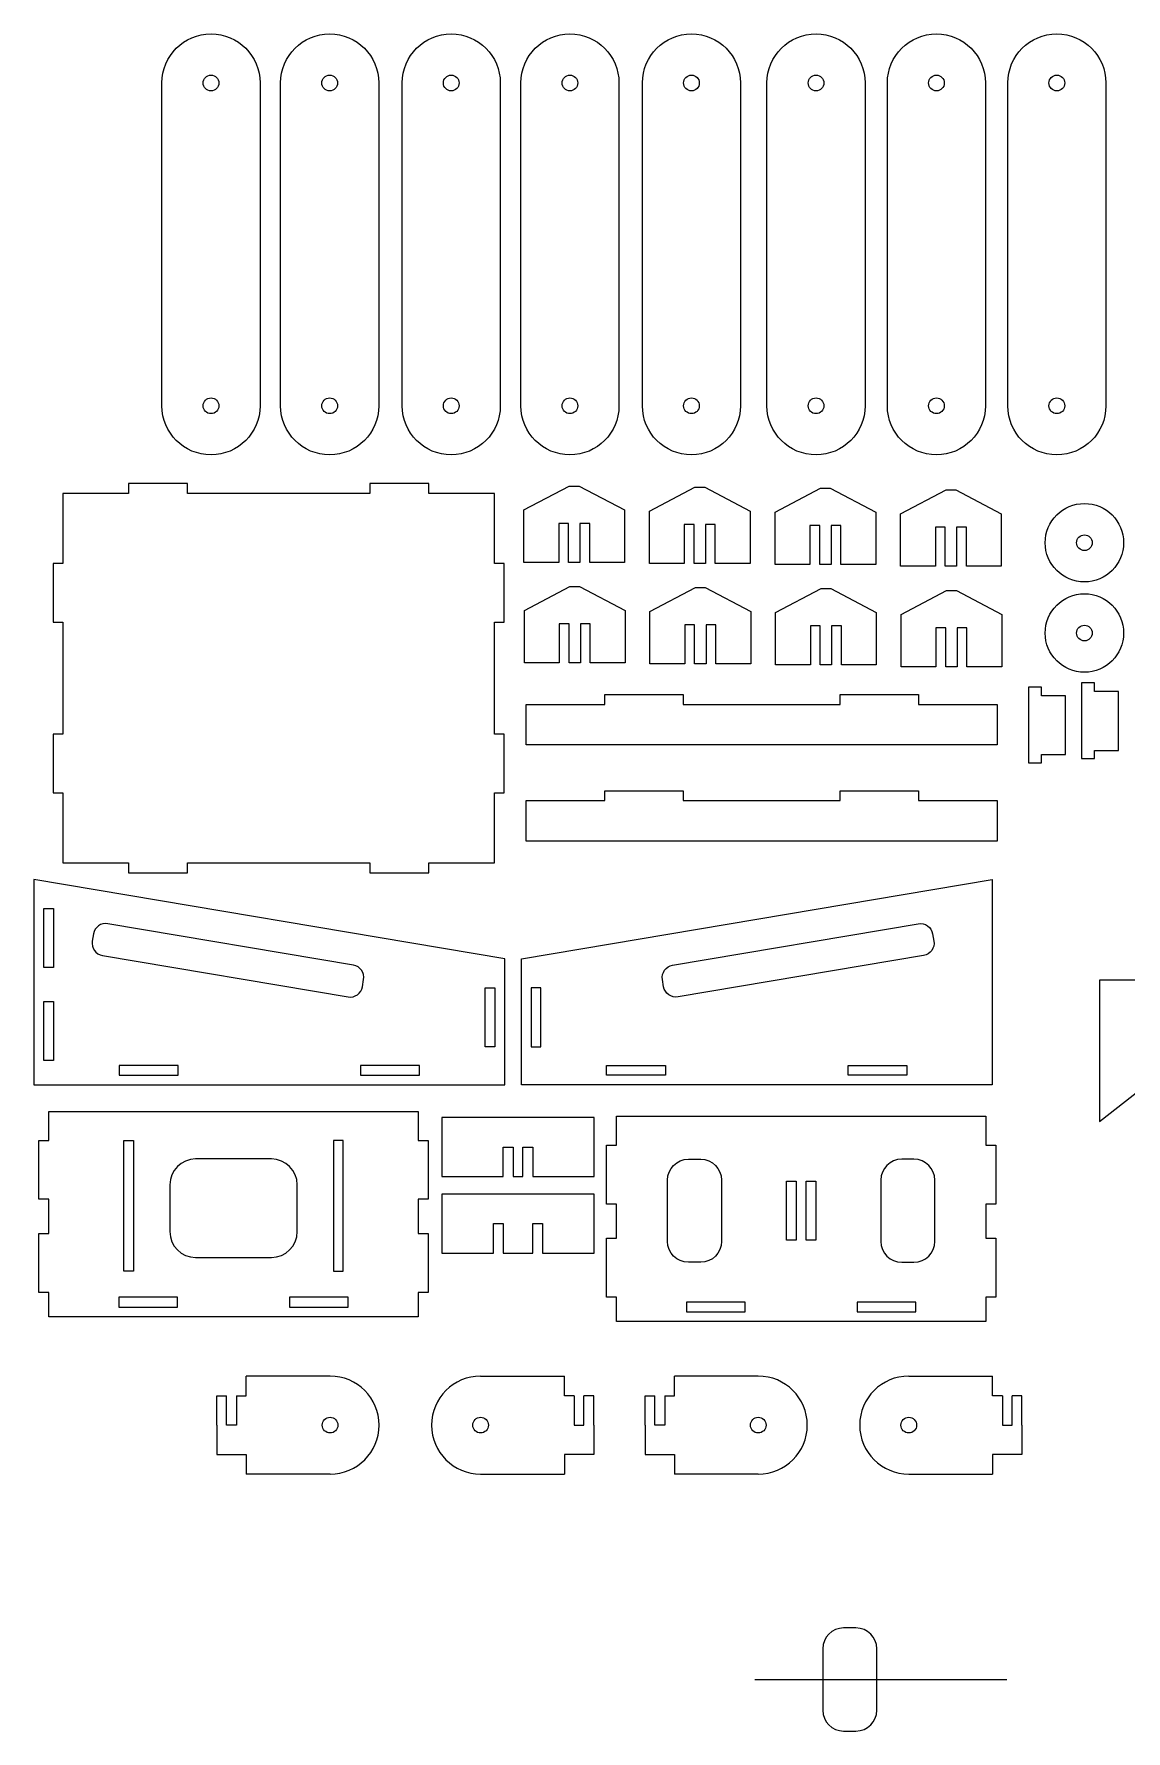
# Model space of a CAD drawing. Header units: centimetres. Extents: x -61 to 156, y -60 to 87.
# Drawn here: x -60.82 to -32.98, y -28.81 to 14.45 of the extents above; entities that cross this region are included whole.
import ezdxf

# ---------------------------------------------------------------- set-up
doc = ezdxf.new("R2010")
doc.units = ezdxf.units.CM
doc.header["$MEASUREMENT"] = 0
doc.layers.get('0').update_dxf_attribs({"linetype": 'CONTINUOUS'})
doc.layers.add('CAMADA_1', color=7, linetype='CONTINUOUS')

msp = doc.modelspace()

# ---------------------------------------------------------------- linework, layer by layer
at = {"color": 2}
msp.add_line((-42.449, -27.497), (-36.023, -27.497), dxfattribs=at)
at = {"layer": 'CAMADA_1', "color": 7}
for p, q in [((-53.273, -19.763), (-55.409, -19.763)), ((-49.436, -19.763), (-47.301, -19.763)), ((-42.359, -19.763), (-44.494, -19.763)), ((-38.522, -19.763), (-36.387, -19.763)), ((-55.909, -21.013), (-55.909, -20.263)), ((-55.659, -20.263), (-55.659, -21.013)), ((-47.051, -20.263), (-47.051, -21.013)), ((-46.801, -21.013), (-46.801, -20.263)), ((-44.994, -21.013), (-44.994, -20.263)), ((-44.744, -20.263), (-44.744, -21.013)), ((-36.137, -20.263), (-36.137, -21.013)), ((-35.887, -21.013), (-35.887, -20.263)), ((-55.659, -21.013), (-55.909, -21.013)), ((-47.051, -21.013), (-46.801, -21.013)), ((-44.744, -21.013), (-44.994, -21.013)), ((-36.137, -21.013), (-35.887, -21.013)), ((-53.273, -22.263), (-55.409, -22.263)), ((-49.436, -22.263), (-47.301, -22.263)), ((-42.359, -22.263), (-44.494, -22.263)), ((-38.522, -22.263), (-36.387, -22.263))]:
    msp.add_line(p, q, dxfattribs=at)
for points in [[(-55.058, 13.195), (-55.058, 9.081), (-55.058, 4.967, -1), (-57.558, 4.967), (-57.558, 9.081), (-57.558, 13.195, -1), (-55.058, 13.195)], [(-52.033, 13.195), (-52.033, 9.081), (-52.033, 4.967, -1), (-54.533, 4.967), (-54.533, 9.081), (-54.533, 13.195, -1), (-52.033, 13.195)], [(-48.935, 13.195), (-48.935, 9.081), (-48.935, 4.967, -1), (-51.435, 4.967), (-51.435, 9.081), (-51.435, 13.195, -1), (-48.935, 13.195)], [(-45.909, 13.195), (-45.909, 9.081), (-45.909, 4.967, -1), (-48.409, 4.967), (-48.409, 9.081), (-48.409, 13.195, -1), (-45.909, 13.195)], [(-42.811, 13.195), (-42.811, 9.081), (-42.811, 4.967, -1), (-45.311, 4.967), (-45.311, 9.081), (-45.311, 13.195, -1), (-42.811, 13.195)], [(-39.636, 13.195), (-39.636, 9.081), (-39.636, 4.967, -1), (-42.136, 4.967), (-42.136, 9.081), (-42.136, 13.195, -1), (-39.636, 13.195)], [(-36.567, 13.195), (-36.567, 9.081), (-36.567, 4.967, -1), (-39.067, 4.967), (-39.067, 9.081), (-39.067, 13.195, -1), (-36.567, 13.195)], [(-33.498, 13.195), (-33.498, 9.081), (-33.498, 4.967, -1), (-35.998, 4.967), (-35.998, 9.081), (-35.998, 13.195, -1), (-33.498, 13.195)]]:
    msp.add_lwpolyline(points, format="xyb", dxfattribs=at)
for points in [[(-60.321, -9.345), (-60.571, -9.345), (-60.571, -7.845), (-60.321, -7.845), (-60.321, -9.345)], [(-49.071, -11.371), (-49.321, -11.371), (-49.321, -9.871), (-49.071, -9.871), (-49.071, -11.371)], [(-48.147, -11.371), (-47.897, -11.371), (-47.897, -9.871), (-48.147, -9.871), (-48.147, -11.371)], [(-60.321, -11.717), (-60.571, -11.717), (-60.571, -10.217), (-60.321, -10.217), (-60.321, -11.717)], [(-46.543, -13.176), (-48.483, -13.176), (-50.423, -13.176), (-50.423, -14.679), (-48.858, -14.679), (-48.858, -13.928), (-48.608, -13.926), (-48.608, -14.679), (-48.483, -14.679), (-48.358, -14.679), (-48.358, -13.926), (-48.108, -13.928), (-48.108, -14.679), (-46.543, -14.679)], [(-58.281, -17.091), (-58.531, -17.091), (-58.531, -13.757), (-58.281, -13.757), (-58.281, -17.091)], [(-53.186, -17.091), (-52.936, -17.091), (-52.936, -13.757), (-53.186, -13.757), (-53.186, -17.091)], [(-49.108, -15.874), (-48.858, -15.875), (-48.858, -16.627), (-48.108, -16.627), (-48.108, -15.874), (-47.858, -15.875), (-47.858, -16.627), (-46.543, -16.627), (-46.543, -15.124), (-48.483, -15.124), (-50.423, -15.124), (-50.423, -16.627), (-49.108, -16.627)], [(-41.64, -14.794), (-41.39, -14.794), (-41.39, -16.297), (-41.64, -16.297)], [(-41.14, -14.794), (-40.89, -14.794), (-40.89, -16.297), (-41.14, -16.297)]]:
    msp.add_lwpolyline(points, close=True, dxfattribs=at)
for centre in [(-56.308, 13.195), (-53.283, 13.195), (-50.185, 13.195), (-47.159, 13.195), (-44.061, 13.195), (-40.886, 13.195), (-37.817, 13.195), (-34.748, 13.195), (-56.308, 4.967), (-53.283, 4.967), (-50.185, 4.967), (-47.159, 4.967), (-44.061, 4.967), (-40.886, 4.967), (-37.817, 4.967), (-34.748, 4.967), (-53.273, -21.013), (-49.436, -21.013), (-42.359, -21.013), (-38.522, -21.013)]:
    msp.add_circle(centre, 0.2, dxfattribs=at)
for centre, start, end in [((-53.273, -21.013), 270, 90), ((-49.436, -21.013), 90, 270), ((-42.359, -21.013), 270, 90), ((-38.522, -21.013), 90, 270)]:
    msp.add_arc(centre, 1.25, start, end, dxfattribs=at)
for centre, major_axis in [((-34.045, 1.478), (0, 1)), ((-34.045, 1.478), (0, 0.2)), ((-34.045, -0.824), (0, 1)), ((-34.045, -0.824), (0, 0.2))]:
    msp.add_ellipse(centre, major_axis=major_axis, ratio=1, dxfattribs=at)
for points, knots in [([(-60.085, -6.683), (-60.085, -6.683), (-60.085, -4.899), (-60.085, -4.899), (-60.085, -4.899), (-60.085, -4.899), (-60.333, -4.899), (-60.333, -4.899), (-60.333, -4.899), (-60.333, -4.899), (-60.333, -3.399), (-60.333, -3.399), (-60.333, -3.399), (-60.333, -3.399), (-60.085, -3.399), (-60.085, -3.399), (-60.085, -3.399), (-60.085, -3.399), (-60.085, -0.548), (-60.085, -0.548), (-60.085, -0.548), (-60.085, -0.548), (-60.333, -0.548), (-60.333, -0.548), (-60.333, -0.548), (-60.333, -0.548), (-60.333, 0.952), (-60.333, 0.952), (-60.333, 0.952), (-60.333, 0.952), (-60.085, 0.952), (-60.085, 0.952), (-60.085, 0.952), (-60.085, 0.952), (-60.085, 2.736), (-60.085, 2.736), (-60.085, 2.736), (-60.085, 2.736), (-58.409, 2.736), (-58.409, 2.736), (-58.409, 2.736), (-58.409, 2.736), (-58.409, 2.986), (-58.409, 2.986), (-58.409, 2.986), (-58.409, 2.986), (-56.909, 2.986), (-56.909, 2.986), (-56.909, 2.986), (-56.909, 2.986), (-56.909, 2.736), (-56.909, 2.736), (-56.909, 2.736), (-56.909, 2.736), (-52.257, 2.736), (-52.257, 2.736), (-52.257, 2.736), (-52.257, 2.736), (-52.257, 2.986), (-52.257, 2.986), (-52.257, 2.986), (-52.257, 2.986), (-50.757, 2.986), (-50.757, 2.986), (-50.757, 2.986), (-50.757, 2.986), (-50.757, 2.736), (-50.757, 2.736), (-50.757, 2.736), (-50.757, 2.736), (-49.083, 2.736), (-49.083, 2.736), (-49.083, 2.736), (-49.083, 2.736), (-49.083, 0.952), (-49.083, 0.952), (-49.083, 0.952), (-49.083, 0.952), (-48.833, 0.952), (-48.833, 0.952), (-48.833, 0.952), (-48.833, 0.952), (-48.833, -0.548), (-48.833, -0.548), (-48.833, -0.548), (-48.833, -0.548), (-49.083, -0.548), (-49.083, -0.548), (-49.083, -0.548), (-49.083, -0.548), (-49.083, -3.399), (-49.083, -3.399), (-49.083, -3.399), (-49.083, -3.399), (-48.833, -3.399), (-48.833, -3.399), (-48.833, -3.399), (-48.833, -3.399), (-48.833, -4.899), (-48.833, -4.899), (-48.833, -4.899), (-48.833, -4.899), (-49.083, -4.899), (-49.083, -4.899), (-49.083, -4.899), (-49.083, -4.899), (-49.083, -6.683), (-49.083, -6.683), (-49.083, -6.683), (-49.083, -6.683), (-50.757, -6.683), (-50.757, -6.683), (-50.757, -6.683), (-50.757, -6.683), (-50.757, -6.933), (-50.757, -6.933), (-50.757, -6.933), (-50.757, -6.933), (-52.257, -6.933), (-52.257, -6.933), (-52.257, -6.933), (-52.257, -6.933), (-52.257, -6.683), (-52.257, -6.683), (-52.257, -6.683), (-52.257, -6.683), (-56.909, -6.683), (-56.909, -6.683), (-56.909, -6.683), (-56.909, -6.683), (-56.909, -6.933), (-56.909, -6.933), (-56.909, -6.933), (-56.909, -6.933), (-58.409, -6.933), (-58.409, -6.933), (-58.409, -6.933), (-58.409, -6.933), (-58.409, -6.683), (-58.409, -6.683), (-58.409, -6.683), (-58.409, -6.683), (-60.085, -6.683), (-60.085, -6.683)], [0, 0, 0, 0, 0.027027, 0.027027, 0.027027, 0.027027, 0.054054, 0.054054, 0.054054, 0.054054, 0.081081, 0.081081, 0.081081, 0.081081, 0.108108, 0.108108, 0.108108, 0.108108, 0.135135, 0.135135, 0.135135, 0.135135, 0.162162, 0.162162, 0.162162, 0.162162, 0.189189, 0.189189, 0.189189, 0.189189, 0.216216, 0.216216, 0.216216, 0.216216, 0.243243, 0.243243, 0.243243, 0.243243, 0.27027, 0.27027, 0.27027, 0.27027, 0.297297, 0.297297, 0.297297, 0.297297, 0.324324, 0.324324, 0.324324, 0.324324, 0.351351, 0.351351, 0.351351, 0.351351, 0.378378, 0.378378, 0.378378, 0.378378, 0.405405, 0.405405, 0.405405, 0.405405, 0.432432, 0.432432, 0.432432, 0.432432, 0.459459, 0.459459, 0.459459, 0.459459, 0.486486, 0.486486, 0.486486, 0.486486, 0.513514, 0.513514, 0.513514, 0.513514, 0.540541, 0.540541, 0.540541, 0.540541, 0.567568, 0.567568, 0.567568, 0.567568, 0.594595, 0.594595, 0.594595, 0.594595, 0.621622, 0.621622, 0.621622, 0.621622, 0.648649, 0.648649, 0.648649, 0.648649, 0.675676, 0.675676, 0.675676, 0.675676, 0.702703, 0.702703, 0.702703, 0.702703, 0.72973, 0.72973, 0.72973, 0.72973, 0.756757, 0.756757, 0.756757, 0.756757, 0.783784, 0.783784, 0.783784, 0.783784, 0.810811, 0.810811, 0.810811, 0.810811, 0.837838, 0.837838, 0.837838, 0.837838, 0.864865, 0.864865, 0.864865, 0.864865, 0.891892, 0.891892, 0.891892, 0.891892, 0.918919, 0.918919, 0.918919, 0.918919, 0.945946, 0.945946, 0.945946, 0.945946, 1, 1, 1, 1]), ([(-48.334, 0.976), (-48.334, 0.976), (-47.446, 0.976), (-47.446, 0.976), (-47.446, 0.976), (-47.446, 0.976), (-47.446, 1.969), (-47.446, 1.969), (-47.446, 1.969), (-47.446, 1.969), (-47.196, 1.969), (-47.196, 1.969), (-47.196, 1.969), (-47.196, 1.969), (-47.196, 0.976), (-47.196, 0.976), (-47.196, 0.976), (-47.196, 0.976), (-46.906, 0.976), (-46.906, 0.976), (-46.906, 0.976), (-46.906, 0.976), (-46.906, 1.969), (-46.906, 1.969), (-46.906, 1.969), (-46.906, 1.969), (-46.656, 1.969), (-46.656, 1.969), (-46.656, 1.969), (-46.656, 1.969), (-46.656, 0.976), (-46.656, 0.976), (-46.656, 0.976), (-46.656, 0.976), (-45.767, 0.976), (-45.767, 0.976), (-45.767, 0.976), (-45.767, 0.976), (-45.767, 2.312), (-45.767, 2.312), (-45.767, 2.312), (-45.767, 2.312), (-46.926, 2.923), (-46.926, 2.923), (-46.926, 2.923), (-46.926, 2.923), (-47.176, 2.923), (-47.176, 2.923), (-47.176, 2.923), (-47.176, 2.923), (-48.334, 2.312), (-48.334, 2.312), (-48.334, 2.312), (-48.334, 2.312), (-48.334, 0.976), (-48.334, 0.976)], [0, 0, 0, 0, 0.066667, 0.066667, 0.066667, 0.066667, 0.133333, 0.133333, 0.133333, 0.133333, 0.2, 0.2, 0.2, 0.2, 0.266667, 0.266667, 0.266667, 0.266667, 0.333333, 0.333333, 0.333333, 0.333333, 0.4, 0.4, 0.4, 0.4, 0.466667, 0.466667, 0.466667, 0.466667, 0.533333, 0.533333, 0.533333, 0.533333, 0.6, 0.6, 0.6, 0.6, 0.666667, 0.666667, 0.666667, 0.666667, 0.733333, 0.733333, 0.733333, 0.733333, 0.8, 0.8, 0.8, 0.8, 0.866667, 0.866667, 0.866667, 0.866667, 1, 1, 1, 1]), ([(-45.133, 0.949), (-45.133, 0.949), (-44.244, 0.949), (-44.244, 0.949), (-44.244, 0.949), (-44.244, 0.949), (-44.244, 1.943), (-44.244, 1.943), (-44.244, 1.943), (-44.244, 1.943), (-43.994, 1.943), (-43.994, 1.943), (-43.994, 1.943), (-43.994, 1.943), (-43.994, 0.949), (-43.994, 0.949), (-43.994, 0.949), (-43.994, 0.949), (-43.704, 0.949), (-43.704, 0.949), (-43.704, 0.949), (-43.704, 0.949), (-43.704, 1.943), (-43.704, 1.943), (-43.704, 1.943), (-43.704, 1.943), (-43.454, 1.943), (-43.454, 1.943), (-43.454, 1.943), (-43.454, 1.943), (-43.454, 0.949), (-43.454, 0.949), (-43.454, 0.949), (-43.454, 0.949), (-42.566, 0.949), (-42.566, 0.949), (-42.566, 0.949), (-42.566, 0.949), (-42.566, 2.285), (-42.566, 2.285), (-42.566, 2.285), (-42.566, 2.285), (-43.724, 2.896), (-43.724, 2.896), (-43.724, 2.896), (-43.724, 2.896), (-43.974, 2.896), (-43.974, 2.896), (-43.974, 2.896), (-43.974, 2.896), (-45.133, 2.285), (-45.133, 2.285), (-45.133, 2.285), (-45.133, 2.285), (-45.133, 0.949), (-45.133, 0.949)], [0, 0, 0, 0, 0.066667, 0.066667, 0.066667, 0.066667, 0.133333, 0.133333, 0.133333, 0.133333, 0.2, 0.2, 0.2, 0.2, 0.266667, 0.266667, 0.266667, 0.266667, 0.333333, 0.333333, 0.333333, 0.333333, 0.4, 0.4, 0.4, 0.4, 0.466667, 0.466667, 0.466667, 0.466667, 0.533333, 0.533333, 0.533333, 0.533333, 0.6, 0.6, 0.6, 0.6, 0.666667, 0.666667, 0.666667, 0.666667, 0.733333, 0.733333, 0.733333, 0.733333, 0.8, 0.8, 0.8, 0.8, 0.866667, 0.866667, 0.866667, 0.866667, 1, 1, 1, 1]), ([(-41.931, 0.923), (-41.931, 0.923), (-41.043, 0.923), (-41.043, 0.923), (-41.043, 0.923), (-41.043, 0.923), (-41.043, 1.916), (-41.043, 1.916), (-41.043, 1.916), (-41.043, 1.916), (-40.793, 1.916), (-40.793, 1.916), (-40.793, 1.916), (-40.793, 1.916), (-40.793, 0.923), (-40.793, 0.923), (-40.793, 0.923), (-40.793, 0.923), (-40.503, 0.923), (-40.503, 0.923), (-40.503, 0.923), (-40.503, 0.923), (-40.503, 1.916), (-40.503, 1.916), (-40.503, 1.916), (-40.503, 1.916), (-40.253, 1.916), (-40.253, 1.916), (-40.253, 1.916), (-40.253, 1.916), (-40.253, 0.923), (-40.253, 0.923), (-40.253, 0.923), (-40.253, 0.923), (-39.364, 0.923), (-39.364, 0.923), (-39.364, 0.923), (-39.364, 0.923), (-39.364, 2.259), (-39.364, 2.259), (-39.364, 2.259), (-39.364, 2.259), (-40.523, 2.87), (-40.523, 2.87), (-40.523, 2.87), (-40.523, 2.87), (-40.773, 2.87), (-40.773, 2.87), (-40.773, 2.87), (-40.773, 2.87), (-41.931, 2.259), (-41.931, 2.259), (-41.931, 2.259), (-41.931, 2.259), (-41.931, 0.923), (-41.931, 0.923)], [0, 0, 0, 0, 0.066667, 0.066667, 0.066667, 0.066667, 0.133333, 0.133333, 0.133333, 0.133333, 0.2, 0.2, 0.2, 0.2, 0.266667, 0.266667, 0.266667, 0.266667, 0.333333, 0.333333, 0.333333, 0.333333, 0.4, 0.4, 0.4, 0.4, 0.466667, 0.466667, 0.466667, 0.466667, 0.533333, 0.533333, 0.533333, 0.533333, 0.6, 0.6, 0.6, 0.6, 0.666667, 0.666667, 0.666667, 0.666667, 0.733333, 0.733333, 0.733333, 0.733333, 0.8, 0.8, 0.8, 0.8, 0.866667, 0.866667, 0.866667, 0.866667, 1, 1, 1, 1]), ([(-38.732, 0.876), (-38.732, 0.876), (-37.843, 0.876), (-37.843, 0.876), (-37.843, 0.876), (-37.843, 0.876), (-37.843, 1.87), (-37.843, 1.87), (-37.843, 1.87), (-37.843, 1.87), (-37.593, 1.87), (-37.593, 1.87), (-37.593, 1.87), (-37.593, 1.87), (-37.593, 0.876), (-37.593, 0.876), (-37.593, 0.876), (-37.593, 0.876), (-37.303, 0.876), (-37.303, 0.876), (-37.303, 0.876), (-37.303, 0.876), (-37.303, 1.87), (-37.303, 1.87), (-37.303, 1.87), (-37.303, 1.87), (-37.053, 1.87), (-37.053, 1.87), (-37.053, 1.87), (-37.053, 1.87), (-37.053, 0.876), (-37.053, 0.876), (-37.053, 0.876), (-37.053, 0.876), (-36.165, 0.876), (-36.165, 0.876), (-36.165, 0.876), (-36.165, 0.876), (-36.165, 2.212), (-36.165, 2.212), (-36.165, 2.212), (-36.165, 2.212), (-37.323, 2.824), (-37.323, 2.824), (-37.323, 2.824), (-37.323, 2.824), (-37.573, 2.824), (-37.573, 2.824), (-37.573, 2.824), (-37.573, 2.824), (-38.732, 2.212), (-38.732, 2.212), (-38.732, 2.212), (-38.732, 2.212), (-38.732, 0.876), (-38.732, 0.876)], [0, 0, 0, 0, 0.066667, 0.066667, 0.066667, 0.066667, 0.133333, 0.133333, 0.133333, 0.133333, 0.2, 0.2, 0.2, 0.2, 0.266667, 0.266667, 0.266667, 0.266667, 0.333333, 0.333333, 0.333333, 0.333333, 0.4, 0.4, 0.4, 0.4, 0.466667, 0.466667, 0.466667, 0.466667, 0.533333, 0.533333, 0.533333, 0.533333, 0.6, 0.6, 0.6, 0.6, 0.666667, 0.666667, 0.666667, 0.666667, 0.733333, 0.733333, 0.733333, 0.733333, 0.8, 0.8, 0.8, 0.8, 0.866667, 0.866667, 0.866667, 0.866667, 1, 1, 1, 1]), ([(-48.32, -1.584), (-48.32, -1.584), (-47.432, -1.584), (-47.432, -1.584), (-47.432, -1.584), (-47.432, -1.584), (-47.432, -0.591), (-47.432, -0.591), (-47.432, -0.591), (-47.432, -0.591), (-47.182, -0.591), (-47.182, -0.591), (-47.182, -0.591), (-47.182, -0.591), (-47.182, -1.584), (-47.182, -1.584), (-47.182, -1.584), (-47.182, -1.584), (-46.892, -1.584), (-46.892, -1.584), (-46.892, -1.584), (-46.892, -1.584), (-46.892, -0.591), (-46.892, -0.591), (-46.892, -0.591), (-46.892, -0.591), (-46.642, -0.591), (-46.642, -0.591), (-46.642, -0.591), (-46.642, -0.591), (-46.642, -1.584), (-46.642, -1.584), (-46.642, -1.584), (-46.642, -1.584), (-45.753, -1.584), (-45.753, -1.584), (-45.753, -1.584), (-45.753, -1.584), (-45.753, -0.248), (-45.753, -0.248), (-45.753, -0.248), (-45.753, -0.248), (-46.912, 0.363), (-46.912, 0.363), (-46.912, 0.363), (-46.912, 0.363), (-47.162, 0.363), (-47.162, 0.363), (-47.162, 0.363), (-47.162, 0.363), (-48.32, -0.248), (-48.32, -0.248), (-48.32, -0.248), (-48.32, -0.248), (-48.32, -1.584), (-48.32, -1.584)], [0, 0, 0, 0, 0.066667, 0.066667, 0.066667, 0.066667, 0.133333, 0.133333, 0.133333, 0.133333, 0.2, 0.2, 0.2, 0.2, 0.266667, 0.266667, 0.266667, 0.266667, 0.333333, 0.333333, 0.333333, 0.333333, 0.4, 0.4, 0.4, 0.4, 0.466667, 0.466667, 0.466667, 0.466667, 0.533333, 0.533333, 0.533333, 0.533333, 0.6, 0.6, 0.6, 0.6, 0.666667, 0.666667, 0.666667, 0.666667, 0.733333, 0.733333, 0.733333, 0.733333, 0.8, 0.8, 0.8, 0.8, 0.866667, 0.866667, 0.866667, 0.866667, 1, 1, 1, 1]), ([(-45.119, -1.611), (-45.119, -1.611), (-44.23, -1.611), (-44.23, -1.611), (-44.23, -1.611), (-44.23, -1.611), (-44.23, -0.617), (-44.23, -0.617), (-44.23, -0.617), (-44.23, -0.617), (-43.98, -0.617), (-43.98, -0.617), (-43.98, -0.617), (-43.98, -0.617), (-43.98, -1.611), (-43.98, -1.611), (-43.98, -1.611), (-43.98, -1.611), (-43.69, -1.611), (-43.69, -1.611), (-43.69, -1.611), (-43.69, -1.611), (-43.69, -0.617), (-43.69, -0.617), (-43.69, -0.617), (-43.69, -0.617), (-43.44, -0.617), (-43.44, -0.617), (-43.44, -0.617), (-43.44, -0.617), (-43.44, -1.611), (-43.44, -1.611), (-43.44, -1.611), (-43.44, -1.611), (-42.552, -1.611), (-42.552, -1.611), (-42.552, -1.611), (-42.552, -1.611), (-42.552, -0.275), (-42.552, -0.275), (-42.552, -0.275), (-42.552, -0.275), (-43.71, 0.336), (-43.71, 0.336), (-43.71, 0.336), (-43.71, 0.336), (-43.96, 0.336), (-43.96, 0.336), (-43.96, 0.336), (-43.96, 0.336), (-45.119, -0.275), (-45.119, -0.275), (-45.119, -0.275), (-45.119, -0.275), (-45.119, -1.611), (-45.119, -1.611)], [0, 0, 0, 0, 0.066667, 0.066667, 0.066667, 0.066667, 0.133333, 0.133333, 0.133333, 0.133333, 0.2, 0.2, 0.2, 0.2, 0.266667, 0.266667, 0.266667, 0.266667, 0.333333, 0.333333, 0.333333, 0.333333, 0.4, 0.4, 0.4, 0.4, 0.466667, 0.466667, 0.466667, 0.466667, 0.533333, 0.533333, 0.533333, 0.533333, 0.6, 0.6, 0.6, 0.6, 0.666667, 0.666667, 0.666667, 0.666667, 0.733333, 0.733333, 0.733333, 0.733333, 0.8, 0.8, 0.8, 0.8, 0.866667, 0.866667, 0.866667, 0.866667, 1, 1, 1, 1]), ([(-41.917, -1.637), (-41.917, -1.637), (-41.029, -1.637), (-41.029, -1.637), (-41.029, -1.637), (-41.029, -1.637), (-41.029, -0.644), (-41.029, -0.644), (-41.029, -0.644), (-41.029, -0.644), (-40.779, -0.644), (-40.779, -0.644), (-40.779, -0.644), (-40.779, -0.644), (-40.779, -1.637), (-40.779, -1.637), (-40.779, -1.637), (-40.779, -1.637), (-40.489, -1.637), (-40.489, -1.637), (-40.489, -1.637), (-40.489, -1.637), (-40.489, -0.644), (-40.489, -0.644), (-40.489, -0.644), (-40.489, -0.644), (-40.239, -0.644), (-40.239, -0.644), (-40.239, -0.644), (-40.239, -0.644), (-40.239, -1.637), (-40.239, -1.637), (-40.239, -1.637), (-40.239, -1.637), (-39.35, -1.637), (-39.35, -1.637), (-39.35, -1.637), (-39.35, -1.637), (-39.35, -0.301), (-39.35, -0.301), (-39.35, -0.301), (-39.35, -0.301), (-40.509, 0.31), (-40.509, 0.31), (-40.509, 0.31), (-40.509, 0.31), (-40.759, 0.31), (-40.759, 0.31), (-40.759, 0.31), (-40.759, 0.31), (-41.917, -0.301), (-41.917, -0.301), (-41.917, -0.301), (-41.917, -0.301), (-41.917, -1.637), (-41.917, -1.637)], [0, 0, 0, 0, 0.066667, 0.066667, 0.066667, 0.066667, 0.133333, 0.133333, 0.133333, 0.133333, 0.2, 0.2, 0.2, 0.2, 0.266667, 0.266667, 0.266667, 0.266667, 0.333333, 0.333333, 0.333333, 0.333333, 0.4, 0.4, 0.4, 0.4, 0.466667, 0.466667, 0.466667, 0.466667, 0.533333, 0.533333, 0.533333, 0.533333, 0.6, 0.6, 0.6, 0.6, 0.666667, 0.666667, 0.666667, 0.666667, 0.733333, 0.733333, 0.733333, 0.733333, 0.8, 0.8, 0.8, 0.8, 0.866667, 0.866667, 0.866667, 0.866667, 1, 1, 1, 1]), ([(-38.718, -1.684), (-38.718, -1.684), (-37.829, -1.684), (-37.829, -1.684), (-37.829, -1.684), (-37.829, -1.684), (-37.829, -0.69), (-37.829, -0.69), (-37.829, -0.69), (-37.829, -0.69), (-37.579, -0.69), (-37.579, -0.69), (-37.579, -0.69), (-37.579, -0.69), (-37.579, -1.684), (-37.579, -1.684), (-37.579, -1.684), (-37.579, -1.684), (-37.289, -1.684), (-37.289, -1.684), (-37.289, -1.684), (-37.289, -1.684), (-37.289, -0.69), (-37.289, -0.69), (-37.289, -0.69), (-37.289, -0.69), (-37.039, -0.69), (-37.039, -0.69), (-37.039, -0.69), (-37.039, -0.69), (-37.039, -1.684), (-37.039, -1.684), (-37.039, -1.684), (-37.039, -1.684), (-36.151, -1.684), (-36.151, -1.684), (-36.151, -1.684), (-36.151, -1.684), (-36.151, -0.348), (-36.151, -0.348), (-36.151, -0.348), (-36.151, -0.348), (-37.309, 0.263), (-37.309, 0.263), (-37.309, 0.263), (-37.309, 0.263), (-37.559, 0.263), (-37.559, 0.263), (-37.559, 0.263), (-37.559, 0.263), (-38.718, -0.348), (-38.718, -0.348), (-38.718, -0.348), (-38.718, -0.348), (-38.718, -1.684), (-38.718, -1.684)], [0, 0, 0, 0, 0.066667, 0.066667, 0.066667, 0.066667, 0.133333, 0.133333, 0.133333, 0.133333, 0.2, 0.2, 0.2, 0.2, 0.266667, 0.266667, 0.266667, 0.266667, 0.333333, 0.333333, 0.333333, 0.333333, 0.4, 0.4, 0.4, 0.4, 0.466667, 0.466667, 0.466667, 0.466667, 0.533333, 0.533333, 0.533333, 0.533333, 0.6, 0.6, 0.6, 0.6, 0.666667, 0.666667, 0.666667, 0.666667, 0.733333, 0.733333, 0.733333, 0.733333, 0.8, 0.8, 0.8, 0.8, 0.866667, 0.866667, 0.866667, 0.866667, 1, 1, 1, 1]), ([(-33.789, -2.315), (-33.789, -2.315), (-33.176, -2.315), (-33.176, -2.315), (-33.176, -2.315), (-33.176, -2.315), (-33.176, -3.815), (-33.176, -3.815), (-33.176, -3.815), (-33.176, -3.815), (-33.789, -3.815), (-33.789, -3.815), (-33.789, -3.815), (-33.789, -3.815), (-33.789, -4.024), (-33.789, -4.024), (-33.789, -4.024), (-33.789, -4.024), (-34.119, -4.024), (-34.119, -4.024), (-34.119, -4.024), (-34.119, -4.024), (-34.119, -2.093), (-34.119, -2.093), (-34.119, -2.093), (-34.119, -2.093), (-33.789, -2.093), (-33.789, -2.093), (-33.789, -2.093), (-33.789, -2.093), (-33.789, -2.315), (-33.789, -2.315)], [0, 0, 0, 0, 0.111111, 0.111111, 0.111111, 0.111111, 0.222222, 0.222222, 0.222222, 0.222222, 0.333333, 0.333333, 0.333333, 0.333333, 0.444444, 0.444444, 0.444444, 0.444444, 0.555556, 0.555556, 0.555556, 0.555556, 0.666667, 0.666667, 0.666667, 0.666667, 0.777778, 0.777778, 0.777778, 0.777778, 1, 1, 1, 1]), ([(-46.273, -2.644), (-46.273, -2.644), (-48.273, -2.644), (-48.273, -2.644), (-48.273, -2.644), (-48.273, -2.644), (-48.273, -2.644), (-48.273, -3.166), (-48.273, -3.677), (-44.273, -3.677), (-40.273, -3.677), (-36.273, -3.677), (-36.273, -3.166), (-36.273, -2.644), (-36.273, -2.644), (-36.273, -2.644), (-36.273, -2.644), (-38.273, -2.644), (-38.273, -2.644), (-38.273, -2.644), (-38.273, -2.644), (-38.273, -2.394), (-38.273, -2.394), (-38.273, -2.394), (-38.273, -2.394), (-40.273, -2.394), (-40.273, -2.394), (-40.273, -2.394), (-40.273, -2.394), (-40.273, -2.644), (-40.273, -2.644), (-40.273, -2.644), (-40.273, -2.644), (-44.273, -2.644), (-44.273, -2.644), (-44.273, -2.644), (-44.273, -2.644), (-44.273, -2.394), (-44.273, -2.394), (-44.273, -2.394), (-44.273, -2.394), (-46.273, -2.394), (-46.273, -2.394), (-46.273, -2.394), (-46.273, -2.394), (-46.273, -2.644), (-46.273, -2.644), (-46.273, -2.644)], [0, 0, 0, 0, 0.028571, 0.028571, 0.028571, 0.028571, 0.028571, 0.043169, 0.043169, 0.043169, 1.003169, 1.003169, 1.003169, 1.017766, 1.017766, 1.017766, 1.017766, 1.046338, 1.046338, 1.046338, 1.046338, 1.074909, 1.074909, 1.074909, 1.074909, 1.103481, 1.103481, 1.103481, 1.103481, 1.132052, 1.132052, 1.132052, 1.132052, 1.160623, 1.160623, 1.160623, 1.160623, 1.189195, 1.189195, 1.189195, 1.189195, 1.217766, 1.217766, 1.217766, 1.217766, 1.246338, 1.246338, 1.246338, 1.246338, 1.246338]), ([(-35.137, -2.423), (-35.137, -2.423), (-34.524, -2.423), (-34.524, -2.423), (-34.524, -2.423), (-34.524, -2.423), (-34.524, -3.923), (-34.524, -3.923), (-34.524, -3.923), (-34.524, -3.923), (-35.137, -3.923), (-35.137, -3.923), (-35.137, -3.923), (-35.137, -3.923), (-35.137, -4.132), (-35.137, -4.132), (-35.137, -4.132), (-35.137, -4.132), (-35.468, -4.132), (-35.468, -4.132), (-35.468, -4.132), (-35.468, -4.132), (-35.468, -2.2), (-35.468, -2.2), (-35.468, -2.2), (-35.468, -2.2), (-35.137, -2.2), (-35.137, -2.2), (-35.137, -2.2), (-35.137, -2.2), (-35.137, -2.423), (-35.137, -2.423)], [0, 0, 0, 0, 0.111111, 0.111111, 0.111111, 0.111111, 0.222222, 0.222222, 0.222222, 0.222222, 0.333333, 0.333333, 0.333333, 0.333333, 0.444444, 0.444444, 0.444444, 0.444444, 0.555556, 0.555556, 0.555556, 0.555556, 0.666667, 0.666667, 0.666667, 0.666667, 0.777778, 0.777778, 0.777778, 0.777778, 1, 1, 1, 1]), ([(-46.273, -5.093), (-46.273, -5.093), (-48.273, -5.093), (-48.273, -5.093), (-48.273, -5.093), (-48.273, -5.093), (-48.273, -5.093), (-48.273, -5.615), (-48.273, -6.125), (-44.273, -6.125), (-40.273, -6.125), (-36.273, -6.125), (-36.273, -5.615), (-36.273, -5.093), (-36.273, -5.093), (-36.273, -5.093), (-36.273, -5.093), (-38.273, -5.093), (-38.273, -5.093), (-38.273, -5.093), (-38.273, -5.093), (-38.273, -4.843), (-38.273, -4.843), (-38.273, -4.843), (-38.273, -4.843), (-40.273, -4.843), (-40.273, -4.843), (-40.273, -4.843), (-40.273, -4.843), (-40.273, -5.093), (-40.273, -5.093), (-40.273, -5.093), (-40.273, -5.093), (-44.273, -5.093), (-44.273, -5.093), (-44.273, -5.093), (-44.273, -5.093), (-44.273, -4.843), (-44.273, -4.843), (-44.273, -4.843), (-44.273, -4.843), (-46.273, -4.843), (-46.273, -4.843), (-46.273, -4.843), (-46.273, -4.843), (-46.273, -5.093), (-46.273, -5.093), (-46.273, -5.093)], [0, 0, 0, 0, 0.028571, 0.028571, 0.028571, 0.028571, 0.028571, 0.043169, 0.043169, 0.043169, 1.003169, 1.003169, 1.003169, 1.017766, 1.017766, 1.017766, 1.017766, 1.046338, 1.046338, 1.046338, 1.046338, 1.074909, 1.074909, 1.074909, 1.074909, 1.103481, 1.103481, 1.103481, 1.103481, 1.132052, 1.132052, 1.132052, 1.132052, 1.160623, 1.160623, 1.160623, 1.160623, 1.189195, 1.189195, 1.189195, 1.189195, 1.217766, 1.217766, 1.217766, 1.217766, 1.246338, 1.246338, 1.246338, 1.246338, 1.246338]), ([(-60.821, -7.104), (-60.821, -7.104), (-48.821, -9.128), (-48.821, -9.128), (-48.821, -9.128), (-48.821, -9.128), (-48.821, -12.343), (-48.821, -12.343), (-48.821, -12.343), (-48.821, -12.343), (-60.821, -12.343), (-60.821, -12.343), (-60.821, -12.343), (-60.821, -12.343), (-60.821, -7.104), (-60.821, -7.104)], [0, 0, 0, 0, 0.2, 0.2, 0.2, 0.2, 0.4, 0.4, 0.4, 0.4, 0.6, 0.6, 0.6, 0.6, 1, 1, 1, 1]), ([(-36.397, -7.104), (-36.397, -7.104), (-48.397, -9.128), (-48.397, -9.128), (-48.397, -9.128), (-48.397, -9.128), (-48.397, -12.343), (-48.397, -12.343), (-48.397, -12.343), (-48.397, -12.343), (-36.397, -12.343), (-36.397, -12.343), (-36.397, -12.343), (-36.397, -12.343), (-36.397, -7.104), (-36.397, -7.104)], [0, 0, 0, 0, 0.2, 0.2, 0.2, 0.2, 0.4, 0.4, 0.4, 0.4, 0.6, 0.6, 0.6, 0.6, 1, 1, 1, 1]), ([(-58.938, -8.233), (-58.938, -8.233), (-52.677, -9.29), (-52.677, -9.29), (-52.677, -9.29), (-52.505, -9.32), (-52.388, -9.484), (-52.417, -9.656), (-52.417, -9.656), (-52.417, -9.656), (-52.448, -9.839), (-52.448, -9.839), (-52.448, -9.839), (-52.477, -10.011), (-52.641, -10.128), (-52.814, -10.099), (-52.814, -10.099), (-52.814, -10.099), (-59.075, -9.042), (-59.075, -9.042), (-59.075, -9.042), (-59.247, -9.013), (-59.364, -8.848), (-59.335, -8.676), (-59.335, -8.676), (-59.335, -8.676), (-59.304, -8.493), (-59.304, -8.493), (-59.304, -8.493), (-59.275, -8.321), (-59.111, -8.204), (-58.938, -8.233)], [0, 0, 0, 0, 0.111111, 0.111111, 0.111111, 0.111111, 0.222222, 0.222222, 0.222222, 0.222222, 0.333333, 0.333333, 0.333333, 0.333333, 0.444444, 0.444444, 0.444444, 0.444444, 0.555556, 0.555556, 0.555556, 0.555556, 0.666667, 0.666667, 0.666667, 0.666667, 0.777778, 0.777778, 0.777778, 0.777778, 1, 1, 1, 1]), ([(-38.28, -8.233), (-38.28, -8.233), (-44.541, -9.29), (-44.541, -9.29), (-44.541, -9.29), (-44.713, -9.32), (-44.83, -9.484), (-44.801, -9.656), (-44.801, -9.656), (-44.801, -9.656), (-44.77, -9.839), (-44.77, -9.839), (-44.77, -9.839), (-44.741, -10.011), (-44.577, -10.128), (-44.404, -10.099), (-44.404, -10.099), (-44.404, -10.099), (-38.143, -9.042), (-38.143, -9.042), (-38.143, -9.042), (-37.971, -9.013), (-37.854, -8.848), (-37.883, -8.676), (-37.883, -8.676), (-37.883, -8.676), (-37.914, -8.493), (-37.914, -8.493), (-37.914, -8.493), (-37.943, -8.321), (-38.107, -8.204), (-38.28, -8.233)], [0, 0, 0, 0, 0.111111, 0.111111, 0.111111, 0.111111, 0.222222, 0.222222, 0.222222, 0.222222, 0.333333, 0.333333, 0.333333, 0.333333, 0.444444, 0.444444, 0.444444, 0.444444, 0.555556, 0.555556, 0.555556, 0.555556, 0.666667, 0.666667, 0.666667, 0.666667, 0.777778, 0.777778, 0.777778, 0.777778, 1, 1, 1, 1]), ([(-33.663, -9.67), (-33.663, -9.67), (-29.055, -9.67), (-29.055, -9.67), (-29.055, -9.67), (-29.055, -9.67), (-33.663, -13.275), (-33.663, -13.275), (-33.663, -13.275), (-33.663, -13.275), (-33.663, -9.67), (-33.663, -9.67)], [0, 0, 0, 0, 0.25, 0.25, 0.25, 0.25, 0.5, 0.5, 0.5, 0.5, 1, 1, 1, 1]), ([(-58.647, -12.093), (-58.647, -12.093), (-58.647, -11.843), (-58.647, -11.843), (-58.647, -11.843), (-58.647, -11.843), (-57.147, -11.843), (-57.147, -11.843), (-57.147, -11.843), (-57.147, -11.843), (-57.147, -12.093), (-57.147, -12.093), (-57.147, -12.093), (-57.147, -12.093), (-58.647, -12.093), (-58.647, -12.093)], [0, 0, 0, 0, 0.2, 0.2, 0.2, 0.2, 0.4, 0.4, 0.4, 0.4, 0.6, 0.6, 0.6, 0.6, 1, 1, 1, 1]), ([(-52.495, -12.093), (-52.495, -12.093), (-52.495, -11.843), (-52.495, -11.843), (-52.495, -11.843), (-52.495, -11.843), (-50.995, -11.843), (-50.995, -11.843), (-50.995, -11.843), (-50.995, -11.843), (-50.995, -12.093), (-50.995, -12.093), (-50.995, -12.093), (-50.995, -12.093), (-52.495, -12.093), (-52.495, -12.093)], [0, 0, 0, 0, 0.2, 0.2, 0.2, 0.2, 0.4, 0.4, 0.4, 0.4, 0.6, 0.6, 0.6, 0.6, 1, 1, 1, 1]), ([(-44.723, -12.093), (-44.723, -12.093), (-44.723, -11.843), (-44.723, -11.843), (-44.723, -11.843), (-44.723, -11.843), (-46.223, -11.843), (-46.223, -11.843), (-46.223, -11.843), (-46.223, -11.843), (-46.223, -12.093), (-46.223, -12.093), (-46.223, -12.093), (-46.223, -12.093), (-44.723, -12.093), (-44.723, -12.093)], [0, 0, 0, 0, 0.2, 0.2, 0.2, 0.2, 0.4, 0.4, 0.4, 0.4, 0.6, 0.6, 0.6, 0.6, 1, 1, 1, 1]), ([(-38.571, -12.093), (-38.571, -12.093), (-38.571, -11.843), (-38.571, -11.843), (-38.571, -11.843), (-38.571, -11.843), (-40.071, -11.843), (-40.071, -11.843), (-40.071, -11.843), (-40.071, -11.843), (-40.071, -12.093), (-40.071, -12.093), (-40.071, -12.093), (-40.071, -12.093), (-38.571, -12.093), (-38.571, -12.093)], [0, 0, 0, 0, 0.2, 0.2, 0.2, 0.2, 0.4, 0.4, 0.4, 0.4, 0.6, 0.6, 0.6, 0.6, 1, 1, 1, 1]), ([(-60.443, -13.757), (-60.443, -13.757), (-60.443, -13.757), (-60.443, -13.016), (-60.443, -13.016)], [0.9047619, 0.9047619, 0.9047619, 0.9047619, 0.90476191, 1, 1, 1, 1]), ([(-51.024, -13.016), (-51.024, -13.016), (-51.024, -13.016), (-51.024, -13.757), (-51.024, -13.757)], [0.04761905, 0.04761905, 0.04761905, 0.04761905, 0.04761906, 0.0952381, 0.0952381, 0.0952381, 0.0952381]), ([(-45.974, -13.877), (-45.974, -13.877), (-45.974, -13.877), (-45.974, -13.136), (-45.974, -13.136)], [0.9047619, 0.9047619, 0.9047619, 0.9047619, 0.90476191, 1, 1, 1, 1]), ([(-36.555, -13.136), (-36.555, -13.136), (-36.555, -13.136), (-36.555, -13.877), (-36.555, -13.877)], [0.04761905, 0.04761905, 0.04761905, 0.04761905, 0.04761906, 0.0952381, 0.0952381, 0.0952381, 0.0952381]), ([(-60.693, -15.257), (-60.693, -15.257), (-60.693, -15.257), (-60.693, -13.757), (-60.693, -13.757)], [0.80952381, 0.80952381, 0.80952381, 0.80952381, 0.80952382, 0.85714286, 0.85714286, 0.85714286, 0.85714286]), ([(-60.693, -13.757), (-60.693, -13.757), (-60.693, -13.757), (-60.443, -13.757), (-60.443, -13.757)], [0.85714286, 0.85714286, 0.85714286, 0.85714286, 0.85714287, 0.9047619, 0.9047619, 0.9047619, 0.9047619]), ([(-51.024, -13.757), (-51.024, -13.757), (-51.024, -13.757), (-50.774, -13.757), (-50.774, -13.757)], [0.0952381, 0.0952381, 0.0952381, 0.0952381, 0.09523811, 0.14285714, 0.14285714, 0.14285714, 0.14285714]), ([(-50.774, -13.757), (-50.774, -13.757), (-50.774, -13.757), (-50.774, -15.257), (-50.774, -15.257)], [0.14285714, 0.14285714, 0.14285714, 0.14285714, 0.14285715, 0.19047619, 0.19047619, 0.19047619, 0.19047619]), ([(-56.7, -14.229), (-56.7, -14.229), (-54.767, -14.229), (-54.767, -14.229), (-54.767, -14.229), (-54.406, -14.229), (-54.11, -14.525), (-54.11, -14.887), (-54.11, -14.887), (-54.11, -14.887), (-54.11, -16.082), (-54.11, -16.082), (-54.11, -16.082), (-54.11, -16.444), (-54.406, -16.74), (-54.767, -16.74), (-54.767, -16.74), (-54.767, -16.74), (-56.7, -16.74), (-56.7, -16.74), (-56.7, -16.74), (-57.062, -16.74), (-57.358, -16.444), (-57.358, -16.082), (-57.358, -16.082), (-57.358, -16.082), (-57.358, -14.887), (-57.358, -14.887), (-57.358, -14.887), (-57.358, -14.525), (-57.062, -14.229), (-56.7, -14.229)], [0, 0, 0, 0, 0.111111, 0.111111, 0.111111, 0.111111, 0.222222, 0.222222, 0.222222, 0.222222, 0.333333, 0.333333, 0.333333, 0.333333, 0.444444, 0.444444, 0.444444, 0.444444, 0.555556, 0.555556, 0.555556, 0.555556, 0.666667, 0.666667, 0.666667, 0.666667, 0.777778, 0.777778, 0.777778, 0.777778, 1, 1, 1, 1]), ([(-46.224, -15.377), (-46.224, -15.377), (-46.224, -15.377), (-46.224, -13.877), (-46.224, -13.877)], [0.80952381, 0.80952381, 0.80952381, 0.80952381, 0.80952382, 0.85714286, 0.85714286, 0.85714286, 0.85714286]), ([(-46.224, -13.877), (-46.224, -13.877), (-46.224, -13.877), (-45.974, -13.877), (-45.974, -13.877)], [0.85714286, 0.85714286, 0.85714286, 0.85714286, 0.85714287, 0.9047619, 0.9047619, 0.9047619, 0.9047619]), ([(-43.826, -14.236), (-43.826, -14.236), (-43.826, -14.236), (-43.826, -14.236), (-43.826, -14.236), (-43.826, -14.236), (-43.967, -14.236), (-44.141, -14.236), (-44.141, -14.236), (-44.433, -14.236), (-44.672, -14.475), (-44.672, -14.768), (-44.672, -14.768), (-44.672, -16.331), (-44.672, -16.331), (-44.672, -16.331), (-44.672, -16.624), (-44.433, -16.863), (-44.141, -16.863), (-43.967, -16.863), (-43.826, -16.863), (-43.826, -16.863), (-43.826, -16.863), (-43.533, -16.863), (-43.294, -16.624), (-43.294, -16.331), (-43.294, -16.331), (-43.294, -16.331), (-43.294, -14.768), (-43.294, -14.768), (-43.294, -14.768), (-43.294, -14.475), (-43.533, -14.236), (-43.826, -14.236)], [0, 0, 0, 0, 0.0000011, 0.0000011, 0.0000011, 0.0000011, 0.0423641, 0.0423641, 0.0423641, 0.0423641, 0.2645863, 0.2645863, 0.2645863, 0.3756974, 0.3756974, 0.3756974, 0.3756975, 0.4868086, 0.4868086, 0.4868086, 0.5291716, 0.5291716, 0.5291716, 0.5291716, 0.6402827, 0.6402827, 0.6402827, 0.6402827, 0.7513938, 0.7513938, 0.7513938, 0.7513938, 0.8625049, 0.8625049, 0.8625049, 0.8625049]), ([(-38.703, -14.236), (-38.703, -14.236), (-38.703, -14.236), (-38.703, -14.236), (-38.703, -14.236), (-38.703, -14.236), (-38.562, -14.236), (-38.389, -14.236), (-38.389, -14.236), (-38.096, -14.236), (-37.857, -14.475), (-37.857, -14.768), (-37.857, -14.768), (-37.857, -16.331), (-37.857, -16.331), (-37.857, -16.331), (-37.857, -16.624), (-38.096, -16.863), (-38.389, -16.863), (-38.562, -16.863), (-38.703, -16.863), (-38.703, -16.863), (-38.703, -16.863), (-38.996, -16.863), (-39.235, -16.624), (-39.235, -16.331), (-39.235, -16.331), (-39.235, -16.331), (-39.235, -14.768), (-39.235, -14.768), (-39.235, -14.768), (-39.235, -14.475), (-38.996, -14.236), (-38.703, -14.236)], [0, 0, 0, 0, 0.0000011, 0.0000011, 0.0000011, 0.0000011, 0.0423641, 0.0423641, 0.0423641, 0.0423641, 0.2645863, 0.2645863, 0.2645863, 0.3756974, 0.3756974, 0.3756974, 0.3756975, 0.4868086, 0.4868086, 0.4868086, 0.5291716, 0.5291716, 0.5291716, 0.5291716, 0.6402827, 0.6402827, 0.6402827, 0.6402827, 0.7513938, 0.7513938, 0.7513938, 0.7513938, 0.8625049, 0.8625049, 0.8625049, 0.8625049]), ([(-36.555, -13.877), (-36.555, -13.877), (-36.555, -13.877), (-36.305, -13.877), (-36.305, -13.877)], [0.0952381, 0.0952381, 0.0952381, 0.0952381, 0.09523811, 0.14285714, 0.14285714, 0.14285714, 0.14285714]), ([(-36.305, -13.877), (-36.305, -13.877), (-36.305, -13.877), (-36.305, -15.377), (-36.305, -15.377)], [0.14285714, 0.14285714, 0.14285714, 0.14285714, 0.14285715, 0.19047619, 0.19047619, 0.19047619, 0.19047619]), ([(-60.443, -15.257), (-60.443, -15.257), (-60.443, -15.257), (-60.693, -15.257), (-60.693, -15.257)], [0.76190476, 0.76190476, 0.76190476, 0.76190476, 0.76190477, 0.80952381, 0.80952381, 0.80952381, 0.80952381]), ([(-60.443, -16.129), (-60.443, -16.129), (-60.443, -16.129), (-60.443, -15.257), (-60.443, -15.257)], [0.71428571, 0.71428571, 0.71428571, 0.71428571, 0.71428572, 0.76190476, 0.76190476, 0.76190476, 0.76190476]), ([(-50.774, -15.257), (-50.774, -15.257), (-50.774, -15.257), (-51.024, -15.257), (-51.024, -15.257)], [0.19047619, 0.19047619, 0.19047619, 0.19047619, 0.1904762, 0.23809524, 0.23809524, 0.23809524, 0.23809524]), ([(-51.024, -15.257), (-51.024, -15.257), (-51.024, -15.257), (-51.024, -16.129), (-51.024, -16.129)], [0.23809524, 0.23809524, 0.23809524, 0.23809524, 0.23809525, 0.28571429, 0.28571429, 0.28571429, 0.28571429]), ([(-45.974, -15.377), (-45.974, -15.377), (-45.974, -15.377), (-46.224, -15.377), (-46.224, -15.377)], [0.76190476, 0.76190476, 0.76190476, 0.76190476, 0.76190477, 0.80952381, 0.80952381, 0.80952381, 0.80952381]), ([(-45.974, -16.249), (-45.974, -16.249), (-45.974, -16.249), (-45.974, -15.377), (-45.974, -15.377)], [0.71428571, 0.71428571, 0.71428571, 0.71428571, 0.71428572, 0.76190476, 0.76190476, 0.76190476, 0.76190476]), ([(-36.305, -15.377), (-36.305, -15.377), (-36.305, -15.377), (-36.555, -15.377), (-36.555, -15.377)], [0.19047619, 0.19047619, 0.19047619, 0.19047619, 0.1904762, 0.23809524, 0.23809524, 0.23809524, 0.23809524]), ([(-36.555, -15.377), (-36.555, -15.377), (-36.555, -15.377), (-36.555, -16.249), (-36.555, -16.249)], [0.23809524, 0.23809524, 0.23809524, 0.23809524, 0.23809525, 0.28571429, 0.28571429, 0.28571429, 0.28571429]), ([(-60.693, -17.629), (-60.693, -17.629), (-60.693, -17.629), (-60.693, -16.129), (-60.693, -16.129)], [0.61904762, 0.61904762, 0.61904762, 0.61904762, 0.61904763, 0.66666667, 0.66666667, 0.66666667, 0.66666667]), ([(-60.693, -16.129), (-60.693, -16.129), (-60.693, -16.129), (-60.443, -16.129), (-60.443, -16.129)], [0.66666667, 0.66666667, 0.66666667, 0.66666667, 0.66666668, 0.71428571, 0.71428571, 0.71428571, 0.71428571]), ([(-51.024, -16.129), (-51.024, -16.129), (-51.024, -16.129), (-50.774, -16.129), (-50.774, -16.129)], [0.28571429, 0.28571429, 0.28571429, 0.28571429, 0.2857143, 0.33333333, 0.33333333, 0.33333333, 0.33333333]), ([(-50.774, -16.129), (-50.774, -16.129), (-50.774, -16.129), (-50.774, -17.629), (-50.774, -17.629)], [0.33333333, 0.33333333, 0.33333333, 0.33333333, 0.33333334, 0.38095238, 0.38095238, 0.38095238, 0.38095238]), ([(-46.224, -17.749), (-46.224, -17.749), (-46.224, -17.749), (-46.224, -16.249), (-46.224, -16.249)], [0.61904762, 0.61904762, 0.61904762, 0.61904762, 0.61904763, 0.66666667, 0.66666667, 0.66666667, 0.66666667]), ([(-46.224, -16.249), (-46.224, -16.249), (-46.224, -16.249), (-45.974, -16.249), (-45.974, -16.249)], [0.66666667, 0.66666667, 0.66666667, 0.66666667, 0.66666668, 0.71428571, 0.71428571, 0.71428571, 0.71428571]), ([(-36.555, -16.249), (-36.555, -16.249), (-36.555, -16.249), (-36.305, -16.249), (-36.305, -16.249)], [0.28571429, 0.28571429, 0.28571429, 0.28571429, 0.2857143, 0.33333333, 0.33333333, 0.33333333, 0.33333333]), ([(-36.305, -16.249), (-36.305, -16.249), (-36.305, -16.249), (-36.305, -17.749), (-36.305, -17.749)], [0.33333333, 0.33333333, 0.33333333, 0.33333333, 0.33333334, 0.38095238, 0.38095238, 0.38095238, 0.38095238]), ([(-60.443, -17.629), (-60.443, -17.629), (-60.443, -17.629), (-60.693, -17.629), (-60.693, -17.629)], [0.57142857, 0.57142857, 0.57142857, 0.57142857, 0.57142858, 0.61904762, 0.61904762, 0.61904762, 0.61904762]), ([(-60.443, -18.255), (-60.443, -18.255), (-60.443, -18.255), (-60.443, -17.629), (-60.443, -17.629)], [0.52380952, 0.52380952, 0.52380952, 0.52380952, 0.52380953, 0.57142857, 0.57142857, 0.57142857, 0.57142857]), ([(-50.774, -17.629), (-50.774, -17.629), (-50.774, -17.629), (-51.024, -17.629), (-51.024, -17.629)], [0.38095238, 0.38095238, 0.38095238, 0.38095238, 0.38095239, 0.42857143, 0.42857143, 0.42857143, 0.42857143]), ([(-51.024, -17.629), (-51.024, -17.629), (-51.024, -17.629), (-51.024, -18.255), (-51.024, -18.255)], [0.42857143, 0.42857143, 0.42857143, 0.42857143, 0.42857144, 0.47619048, 0.47619048, 0.47619048, 0.47619048]), ([(-58.66, -18.005), (-58.66, -18.005), (-58.66, -17.755), (-58.66, -17.755), (-58.66, -17.755), (-58.66, -17.755), (-57.16, -17.755), (-57.16, -17.755), (-57.16, -17.755), (-57.16, -17.755), (-57.16, -18.005), (-57.16, -18.005), (-57.16, -18.005), (-57.16, -18.005), (-58.66, -18.005), (-58.66, -18.005)], [0, 0, 0, 0, 0.2, 0.2, 0.2, 0.2, 0.4, 0.4, 0.4, 0.4, 0.6, 0.6, 0.6, 0.6, 1, 1, 1, 1]), ([(-54.308, -18.005), (-54.308, -18.005), (-54.308, -17.755), (-54.308, -17.755), (-54.308, -17.755), (-54.308, -17.755), (-52.808, -17.755), (-52.808, -17.755), (-52.808, -17.755), (-52.808, -17.755), (-52.808, -18.005), (-52.808, -18.005), (-52.808, -18.005), (-52.808, -18.005), (-54.308, -18.005), (-54.308, -18.005)], [0, 0, 0, 0, 0.2, 0.2, 0.2, 0.2, 0.4, 0.4, 0.4, 0.4, 0.6, 0.6, 0.6, 0.6, 1, 1, 1, 1]), ([(-45.974, -17.749), (-45.974, -17.749), (-45.974, -17.749), (-46.224, -17.749), (-46.224, -17.749)], [0.57142857, 0.57142857, 0.57142857, 0.57142857, 0.57142858, 0.61904762, 0.61904762, 0.61904762, 0.61904762]), ([(-45.974, -18.375), (-45.974, -18.375), (-45.974, -18.375), (-45.974, -17.749), (-45.974, -17.749)], [0.52380952, 0.52380952, 0.52380952, 0.52380952, 0.52380953, 0.57142857, 0.57142857, 0.57142857, 0.57142857]), ([(-44.19, -18.125), (-44.19, -18.125), (-44.19, -17.875), (-44.19, -17.875), (-44.19, -17.875), (-44.19, -17.875), (-42.69, -17.875), (-42.69, -17.875), (-42.69, -17.875), (-42.69, -17.875), (-42.69, -18.125), (-42.69, -18.125), (-42.69, -18.125), (-42.69, -18.125), (-44.19, -18.125), (-44.19, -18.125)], [0, 0, 0, 0, 0.2, 0.2, 0.2, 0.2, 0.4, 0.4, 0.4, 0.4, 0.6, 0.6, 0.6, 0.6, 1, 1, 1, 1]), ([(-39.838, -18.125), (-39.838, -18.125), (-39.838, -17.875), (-39.838, -17.875), (-39.838, -17.875), (-39.838, -17.875), (-38.338, -17.875), (-38.338, -17.875), (-38.338, -17.875), (-38.338, -17.875), (-38.338, -18.125), (-38.338, -18.125), (-38.338, -18.125), (-38.338, -18.125), (-39.838, -18.125), (-39.838, -18.125)], [0, 0, 0, 0, 0.2, 0.2, 0.2, 0.2, 0.4, 0.4, 0.4, 0.4, 0.6, 0.6, 0.6, 0.6, 1, 1, 1, 1]), ([(-36.305, -17.749), (-36.305, -17.749), (-36.305, -17.749), (-36.555, -17.749), (-36.555, -17.749)], [0.38095238, 0.38095238, 0.38095238, 0.38095238, 0.38095239, 0.42857143, 0.42857143, 0.42857143, 0.42857143]), ([(-36.555, -17.749), (-36.555, -17.749), (-36.555, -17.749), (-36.555, -18.375), (-36.555, -18.375)], [0.42857143, 0.42857143, 0.42857143, 0.42857143, 0.42857144, 0.47619048, 0.47619048, 0.47619048, 0.47619048]), ([(-51.024, -18.255), (-51.024, -18.255), (-51.024, -18.255), (-60.443, -18.255), (-60.443, -18.255)], [0.47619048, 0.47619048, 0.47619048, 0.47619048, 0.47619049, 0.52380952, 0.52380952, 0.52380952, 0.52380952]), ([(-36.555, -18.375), (-36.555, -18.375), (-36.555, -18.375), (-45.974, -18.375), (-45.974, -18.375)], [0.47619048, 0.47619048, 0.47619048, 0.47619048, 0.47619049, 0.52380952, 0.52380952, 0.52380952, 0.52380952]), ([(-55.409, -20.263), (-55.409, -20.263), (-55.409, -20.263), (-55.409, -20.026), (-55.409, -19.763)], [0.07692308, 0.07692308, 0.07692308, 0.07692308, 0.07692309, 0.1111587, 0.1111587, 0.1111587, 0.1111587]), ([(-47.301, -20.263), (-47.301, -20.263), (-47.301, -20.263), (-47.301, -20.026), (-47.301, -19.763)], [0.07692308, 0.07692308, 0.07692308, 0.07692308, 0.07692309, 0.1111587, 0.1111587, 0.1111587, 0.1111587]), ([(-44.494, -20.263), (-44.494, -20.263), (-44.494, -20.263), (-44.494, -20.026), (-44.494, -19.763)], [0.07692308, 0.07692308, 0.07692308, 0.07692308, 0.07692309, 0.1111587, 0.1111587, 0.1111587, 0.1111587]), ([(-36.387, -20.263), (-36.387, -20.263), (-36.387, -20.263), (-36.387, -20.026), (-36.387, -19.763)], [0.07692308, 0.07692308, 0.07692308, 0.07692308, 0.07692309, 0.1111587, 0.1111587, 0.1111587, 0.1111587]), ([(-55.409, -21.763), (-55.409, -21.763), (-55.409, -21.763), (-55.409, -22.03), (-55.409, -22.263)], [0.07692308, 0.07692308, 0.07692308, 0.07692308, 0.07692309, 0.12047301, 0.12047301, 0.12047301, 0.12047301]), ([(-47.301, -21.763), (-47.301, -21.763), (-47.301, -21.763), (-47.301, -22.03), (-47.301, -22.263)], [0.07692308, 0.07692308, 0.07692308, 0.07692308, 0.07692309, 0.12047301, 0.12047301, 0.12047301, 0.12047301]), ([(-44.494, -21.763), (-44.494, -21.763), (-44.494, -21.763), (-44.494, -22.03), (-44.494, -22.263)], [0.07692308, 0.07692308, 0.07692308, 0.07692308, 0.07692309, 0.12047301, 0.12047301, 0.12047301, 0.12047301]), ([(-36.387, -21.763), (-36.387, -21.763), (-36.387, -21.763), (-36.387, -22.03), (-36.387, -22.263)], [0.07692308, 0.07692308, 0.07692308, 0.07692308, 0.07692309, 0.12047301, 0.12047301, 0.12047301, 0.12047301]), ([(-40.183, -26.183), (-40.183, -26.183), (-40.183, -26.183), (-40.183, -26.183), (-40.183, -26.183), (-40.183, -26.183), (-40.042, -26.183), (-39.869, -26.183), (-39.869, -26.183), (-39.576, -26.183), (-39.337, -26.423), (-39.337, -26.715), (-39.337, -26.715), (-39.337, -28.279), (-39.337, -28.279), (-39.337, -28.279), (-39.337, -28.571), (-39.576, -28.81), (-39.869, -28.81), (-40.042, -28.81), (-40.183, -28.81), (-40.183, -28.81), (-40.183, -28.81), (-40.476, -28.81), (-40.715, -28.571), (-40.715, -28.279), (-40.715, -28.279), (-40.715, -28.279), (-40.715, -26.715), (-40.715, -26.715), (-40.715, -26.715), (-40.715, -26.423), (-40.476, -26.183), (-40.183, -26.183)], [0, 0, 0, 0, 0.0000011, 0.0000011, 0.0000011, 0.0000011, 0.0423641, 0.0423641, 0.0423641, 0.0423641, 0.2645863, 0.2645863, 0.2645863, 0.3756974, 0.3756974, 0.3756974, 0.3756975, 0.4868086, 0.4868086, 0.4868086, 0.5291716, 0.5291716, 0.5291716, 0.5291716, 0.6402827, 0.6402827, 0.6402827, 0.6402827, 0.7513938, 0.7513938, 0.7513938, 0.7513938, 0.8625049, 0.8625049, 0.8625049, 0.8625049])]:
    msp.add_open_spline(points, degree=3, knots=knots, dxfattribs=at)
for points in [[(-60.443, -13.016), (-60.443, -13.016), (-51.024, -13.016), (-51.024, -13.016)], [(-45.974, -13.136), (-45.974, -13.136), (-36.555, -13.136), (-36.555, -13.136)], [(-56.159, -20.263), (-56.159, -20.263), (-56.046, -20.263), (-55.909, -20.263)], [(-56.159, -21.013), (-56.159, -20.577), (-56.159, -20.263), (-56.159, -20.263)], [(-55.659, -20.263), (-55.521, -20.263), (-55.409, -20.263), (-55.409, -20.263)], [(-47.051, -20.263), (-47.189, -20.263), (-47.301, -20.263), (-47.301, -20.263)], [(-46.551, -20.263), (-46.551, -20.263), (-46.663, -20.263), (-46.801, -20.263)], [(-46.551, -21.013), (-46.551, -20.577), (-46.551, -20.263), (-46.551, -20.263)], [(-45.244, -20.263), (-45.244, -20.263), (-45.132, -20.263), (-44.994, -20.263)], [(-45.244, -21.013), (-45.244, -20.577), (-45.244, -20.263), (-45.244, -20.263)], [(-44.744, -20.263), (-44.607, -20.263), (-44.494, -20.263), (-44.494, -20.263)], [(-36.137, -20.263), (-36.274, -20.263), (-36.387, -20.263), (-36.387, -20.263)], [(-35.637, -20.263), (-35.637, -20.263), (-35.749, -20.263), (-35.887, -20.263)], [(-35.637, -21.013), (-35.637, -20.577), (-35.637, -20.263), (-35.637, -20.263)], [(-56.159, -21.013), (-56.159, -21.448), (-56.159, -21.763), (-56.159, -21.763)], [(-46.551, -21.013), (-46.551, -21.448), (-46.551, -21.763), (-46.551, -21.763)], [(-45.244, -21.013), (-45.244, -21.448), (-45.244, -21.763), (-45.244, -21.763)], [(-35.637, -21.013), (-35.637, -21.448), (-35.637, -21.763), (-35.637, -21.763)], [(-56.159, -21.763), (-56.159, -21.763), (-55.409, -21.763), (-55.409, -21.763)], [(-46.551, -21.763), (-46.551, -21.763), (-47.301, -21.763), (-47.301, -21.763)], [(-45.244, -21.763), (-45.244, -21.763), (-44.494, -21.763), (-44.494, -21.763)], [(-35.637, -21.763), (-35.637, -21.763), (-36.387, -21.763), (-36.387, -21.763)]]:
    msp.add_open_spline(points, degree=3, dxfattribs=at)

doc.saveas('drawing.dxf')
